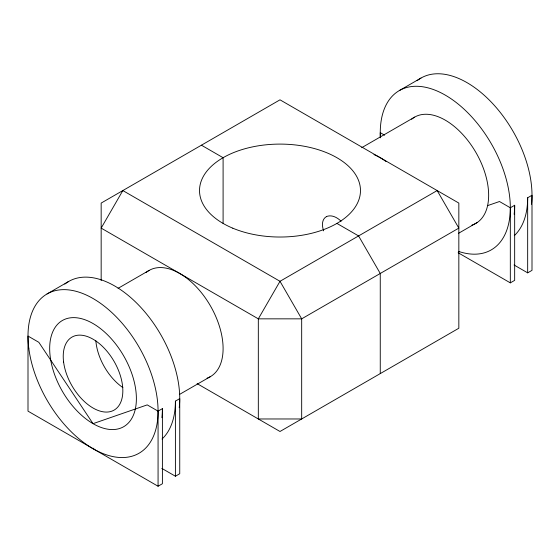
<?xml version="1.0" encoding="UTF-8"?>
<svg xmlns="http://www.w3.org/2000/svg" width="560" height="560" viewBox="0 0 560 560"><rect width="100%" height="100%" fill="white"/><g stroke="black" fill="none" stroke-linecap="round" stroke-linejoin="round"><path stroke-width="0.84" d="M458.57 233.289L477.484 222.341M47.047 293.951L68.726 281.435M399.308 90.58L420.98 78.064M118.083 288.337L149.086 270.438M361.704 147.686L414.631 117.124M93.03 448.693L93.842 448.224M158.067 411.145L162.4 408.646L162.4 483.735L158.067 486.241L28 411.145L28 336.056L38.836 342.314L93.03 423.661L147.224 404.887L158.067 411.145L158.067 486.241M162.043 439.019A91.973 53.102 60 0 0 175.406 401.135L179.739 398.629L179.739 473.725L175.406 476.224L161.798 468.37M487.585 205.632L499.485 201.516L510.321 207.774L514.661 205.268L514.661 280.364L510.321 282.863L458.143 252.742M514.304 235.641A91.973 53.102 60 0 0 527.667 197.757L532 195.258L532 270.347L527.667 272.853L514.052 264.992M179.41 394.485L210.399 376.635M384.594 135.184L380.261 132.678L380.261 137.046M201.418 145.194L223.097 157.71L223.097 223.412M336.903 223.412L358.582 235.928L380.261 273.476L380.261 373.597M197.12 383.635L280 431.487L458.836 328.23L458.836 203.077L280 99.827L101.164 203.077L101.164 280.567M527.667 197.757L527.667 272.853M510.321 207.774L510.321 282.863M175.406 401.135L175.406 476.224M64.834 284.102A91.973 53.102 60 0 1 140.679 307.23A91.973 53.102 60 0 1 179.235 407.687M122.871 387.562A42.154 24.339 60 0 1 95.865 340.781M162.4 408.646A91.973 53.102 60 0 1 161.896 417.704M146.083 272.552A61.313 35.399 60 0 1 210.399 305.837A61.313 35.399 60 0 1 207.067 378.182M380.408 137.83A91.973 53.102 60 0 1 437.892 91.35A91.973 53.102 60 0 1 509.488 195.293A91.973 53.102 60 0 1 458.647 251.433M417.088 80.724A91.973 53.102 60 0 1 492.933 103.859A91.973 53.102 60 0 1 531.496 204.316M514.661 205.268A91.973 53.102 60 0 1 514.15 214.326M411.635 119.238A61.313 35.399 60 0 1 476.266 153.076A61.313 35.399 60 0 1 471.912 225.106M373.961 154.602A61.313 35.399 60 0 1 386.155 161.581M323.652 230.86A19.012 11.34 51.4 0 1 326.48 216.629M326.459 216.573A19.019 12.754 62.8 0 1 341.082 221.235M122.836 190.561L101.164 228.109L258.321 318.843L301.679 318.843L458.836 228.109L437.164 190.561L280 281.295L258.321 318.843L258.321 418.971L301.679 418.971L301.679 318.843L280 281.295L122.836 190.561M28.812 348.362A91.973 53.102 60 0 0 134.022 455.567A91.973 53.102 60 0 0 116.263 316.869A91.973 53.102 60 0 0 28.812 348.362M63.602 362.033A42.154 24.339 60 0 0 111.818 411.166A42.154 24.339 60 0 0 103.677 347.599A42.154 24.339 60 0 0 63.602 362.033M50.771 360.388A61.313 35.399 60 0 0 122.549 427.308A61.313 35.399 60 0 0 105.77 333.102A61.313 35.399 60 0 0 50.771 360.388M232.778 228.186A80.472 46.459 0 0 0 360.045 195.363A80.472 46.459 0 0 0 247.177 148.141A80.472 46.459 0 0 0 232.778 228.186"/></g></svg>
